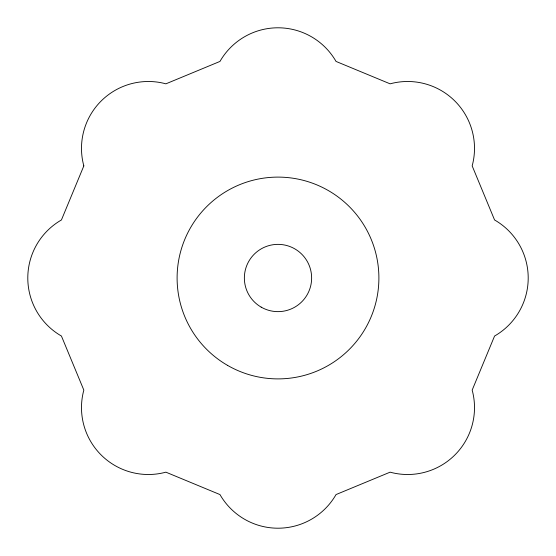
<?xml version="1.0" encoding="UTF-8"?>
<svg xmlns="http://www.w3.org/2000/svg" width="556" height="556" viewBox="0 0 556 556"><rect width="100%" height="100%" fill="white"/><g stroke="black" fill="none" stroke-linecap="round" stroke-linejoin="round"><path stroke-width="0.83" d="M83.831 165.896L61.431 219.967A66.88 66.88 0 0 0 61.431 336.032L83.831 390.103A66.88 66.88 0 0 0 165.896 472.169L219.967 494.569A66.88 66.88 0 0 0 336.032 494.569L390.103 472.169A66.88 66.88 0 0 0 472.169 390.103L494.569 336.032A66.88 66.88 0 0 0 494.569 219.967L472.169 165.896A66.88 66.88 0 0 0 390.103 83.831L336.032 61.431A66.88 66.88 0 0 0 219.967 61.431L165.896 83.831A66.88 66.88 0 0 0 83.831 165.896M227.55 365.375A100.893 100.893 0 0 0 378.893 278A100.893 100.893 0 0 0 227.55 190.625A100.893 100.893 0 0 0 227.55 365.375M261.181 307.127A33.631 33.631 0 0 0 311.631 278A33.631 33.631 0 0 0 261.181 248.873A33.631 33.631 0 0 0 261.181 307.127"/></g></svg>
